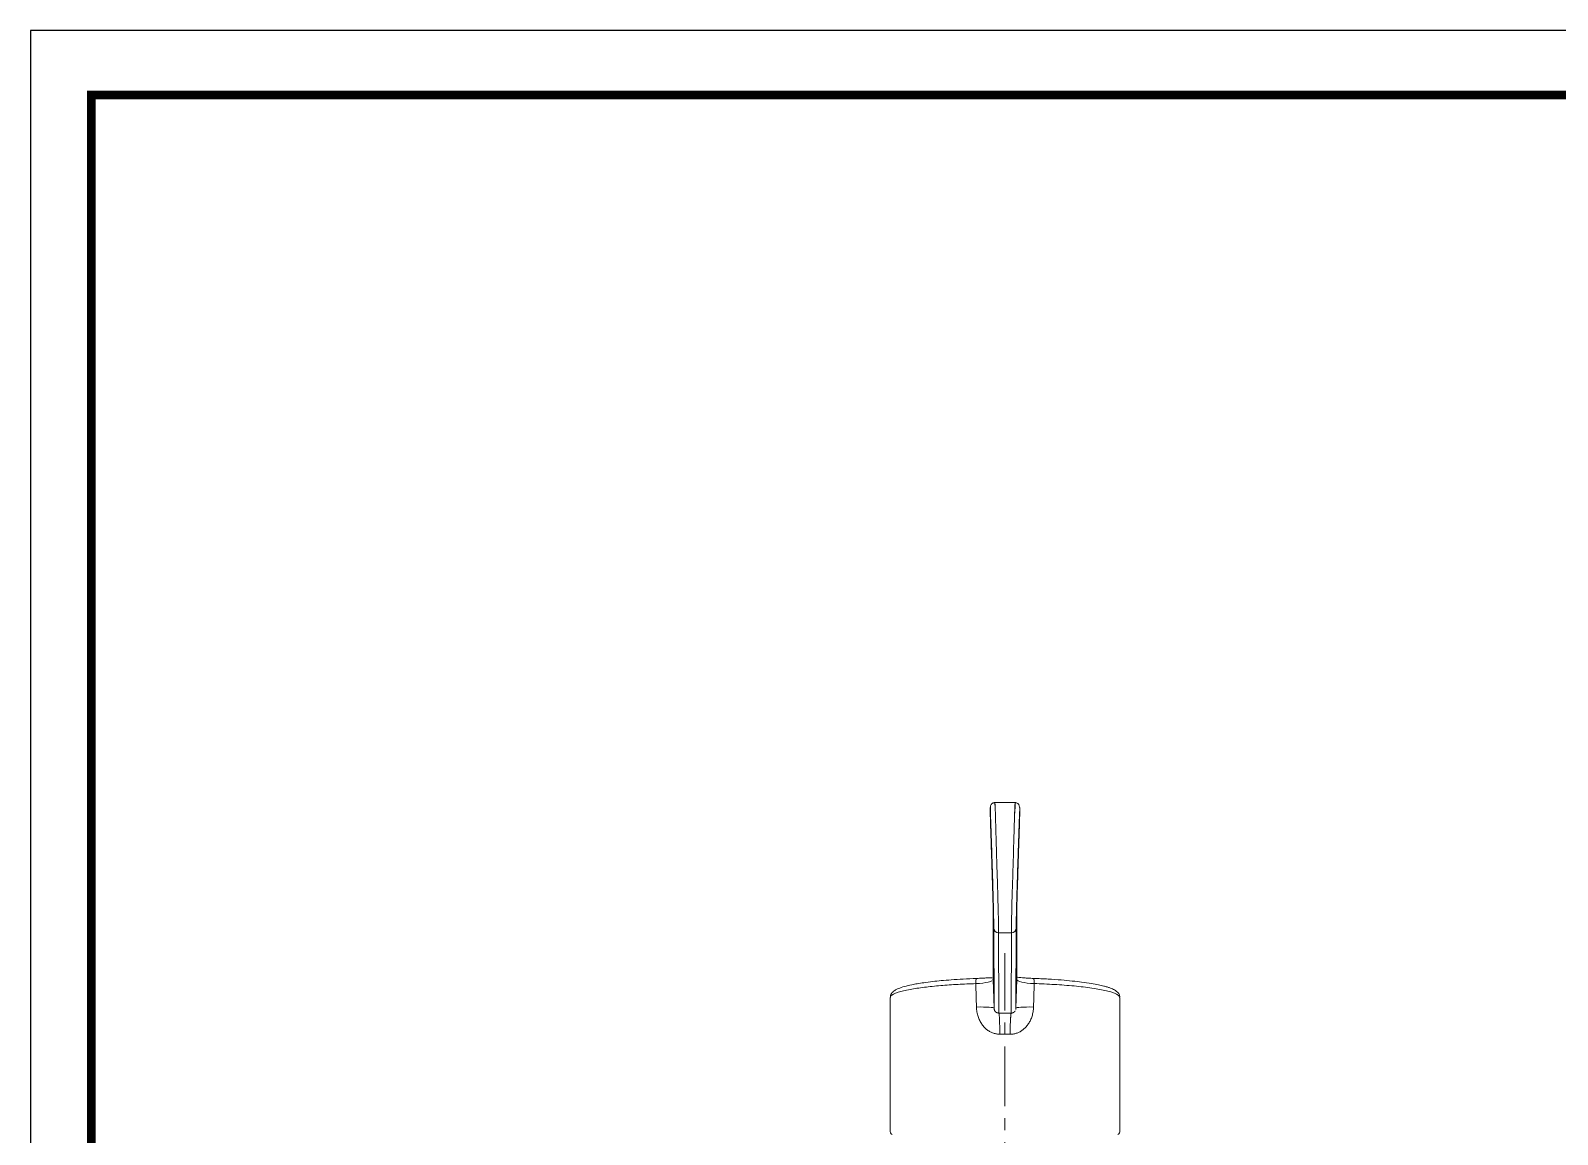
# Model space of a CAD drawing. Extents: x 0 to 790, y 0 to 579.
# Drawn here: x 0 to 318.9, y 348.2 to 578.8 of the extents above; entities that cross this region are included whole.
import ezdxf

# ---------------------------------------------------------------- set-up
doc = ezdxf.new("R2010")
doc.units = 0
doc.header["$LTSCALE"] = 10
doc.header["$MEASUREMENT"] = 0
doc.linetypes.add('CENTER', pattern=[2, 1.25, -0.25, 0.25, -0.25])
doc.layers.get('0').update_dxf_attribs({"linetype": 'CONTINUOUS'})
doc.layers.add('1', color=7, linetype='CONTINUOUS')
doc.layers.add('BODY', color=7, linetype='CONTINUOUS')

msp = doc.modelspace()

# ---------------------------------------------------------------- linework, layer by layer
at = {"ltscale": 0.5}
msp.add_line((227.52, 349.08), (227.52, 349.12), dxfattribs=at)
msp.add_lwpolyline([(0, 0), (789.88, 0), (789.88, 578.76), (0, 578.76)], close=True, dxfattribs=at)
at = {"color": 5, "linetype": 'ByBlock', "lineweight": 200, "const_width": 1.82}
msp.add_lwpolyline([(12.7, 24.78), (777.1, 24.78), (777.1, 565.32), (12.7, 565.32)], close=True, dxfattribs=at)
at = {"layer": '1', "color": 7, "linetype": 'Continuous', "lineweight": 18}
for p, q in [((205.63, 417.5), (201.41, 417.5)), ((201.03, 395.42), (201.03, 380.56)), ((206.01, 380.56), (206.01, 395.42)), ((179.52, 376.79), (179.52, 349.12)), ((227.52, 349.12), (227.52, 376.79))]:
    msp.add_line(p, q, dxfattribs=at)
at = {"layer": '1', "color": 7, "linetype": 'Continuous', "lineweight": 13}
for p, q in [((201.03, 380.53), (201.03, 395.38)), ((206.01, 395.38), (206.01, 380.53)), ((201.17, 391.29), (201.24, 374.58)), ((202.17, 390.33), (202.37, 390.33)), ((202.17, 390.33), (202.24, 373.55)), ((202.37, 390.33), (204.67, 390.33)), ((204.87, 390.33), (204.67, 390.33)), ((204.81, 373.55), (204.87, 390.33)), ((205.8, 374.58), (205.87, 391.29)), ((201.24, 374.58), (201.03, 380.53)), ((205.8, 374.58), (206.01, 380.53))]:
    msp.add_line(p, q, dxfattribs=at)
at = {"layer": '1', "color": 7, "linetype": 'Continuous', "lineweight": 18}
for centre, major_axis, ratio, start_param, end_param in [((202.03, 395.42), (-1, 0), 0.99125, 6.283163, 6.318883), ((205.01, 395.42), (1, 0), 0.99125, 6.247486, 6.283206), ((202.17, 391.32), (1, 0.004), 0.988932, 3.173351, 4.708453), ((204.87, 391.32), (-1, 0.004), 0.988932, 1.574732, 3.109836)]:
    msp.add_ellipse(centre, major_axis=major_axis, ratio=ratio, start_param=start_param, end_param=end_param, dxfattribs=at)
at = {"layer": '1', "color": 7, "linetype": 'Continuous', "lineweight": 13}
for centre, major_axis, ratio, start_param, end_param in [((196.34, 374.4), (-4.9, -0.17), 0.078181, 3.146318, 4.458419), ((202.24, 368.71), (0.03, -4.9), 0.045174, 1.657672, 2.992524), ((210.7, 374.4), (4.9, -0.17), 0.078181, 1.824772, 3.136867)]:
    msp.add_ellipse(centre, major_axis=major_axis, ratio=ratio, start_param=start_param, end_param=end_param, dxfattribs=at)
at = {"layer": '1', "color": 7, "linetype": 'Continuous', "lineweight": 18}
for points, knots in [([(201.03, 395.38), (201.03, 395.46), (201.03, 395.61), (201.03, 395.86), (201.02, 396.15), (201.02, 396.51), (201.01, 396.92), (201, 397.38), (200.98, 397.86), (200.97, 398.35), (200.95, 398.88), (200.94, 399.47), (200.92, 400.1), (200.9, 400.78), (200.87, 401.47), (200.85, 402.17), (200.83, 402.93), (200.8, 403.8), (200.77, 404.79), (200.73, 405.87), (200.69, 406.98), (200.66, 408.05), (200.63, 409.03), (200.6, 409.94), (200.57, 410.79), (200.54, 411.6), (200.52, 412.36), (200.5, 413.06), (200.48, 413.71), (200.46, 414.31), (200.44, 414.85), (200.43, 415.3), (200.42, 415.68), (200.41, 415.98), (200.41, 416.21), (200.41, 416.37), (200.41, 416.45), (200.41, 416.48), (200.42, 416.42), (200.43, 416.27), (200.44, 416.04), (200.46, 415.78), (200.47, 415.48), (200.48, 415.15), (200.5, 414.8), (200.51, 414.46), (200.52, 414.11), (200.54, 413.76), (200.55, 413.44), (200.56, 413.13), (200.57, 412.78), (200.59, 412.41), (200.6, 412.05), (200.61, 411.7), (200.63, 411.34), (200.64, 410.92), (200.66, 410.46), (200.67, 409.97), (200.69, 409.45), (200.71, 408.93), (200.72, 408.46), (200.73, 408.14), (200.74, 408.01)], [0, 0, 0, 0, 0.016754, 0.033509, 0.050263, 0.067017, 0.083771, 0.100526, 0.11728, 0.134034, 0.150788, 0.167543, 0.184297, 0.201051, 0.217806, 0.23456, 0.251314, 0.268068, 0.284823, 0.301577, 0.318331, 0.335086, 0.35184, 0.368594, 0.385348, 0.402103, 0.418857, 0.435611, 0.452365, 0.46912, 0.485874, 0.502628, 0.519383, 0.536137, 0.552891, 0.569645, 0.5864, 0.603154, 0.619908, 0.636663, 0.653417, 0.670171, 0.686925, 0.70368, 0.720434, 0.737188, 0.753942, 0.770697, 0.787451, 0.804205, 0.82096, 0.837714, 0.854468, 0.871222, 0.887977, 0.904731, 0.921485, 0.93824, 0.954994, 0.971748, 0.988502, 1, 1, 1, 1]), ([(201.42, 417.5), (201.36, 417.5), (201.24, 417.49), (201.07, 417.45), (200.92, 417.38), (200.75, 417.26), (200.56, 417.03), (200.49, 416.77), (200.48, 416.49), (200.46, 415.98), (200.46, 415.33), (200.47, 414.75), (200.48, 414.47)], [0, 0, 0, 0, 0.023891, 0.048598, 0.074536, 0.102184, 0.164517, 0.298075, 0.464141, 0.633067, 0.837801, 1, 1, 1, 1]), ([(206.6, 416.05), (206.6, 416.13), (206.6, 416.44), (206.57, 416.77), (206.37, 417.22), (206.02, 417.43), (205.79, 417.49), (205.68, 417.5), (205.62, 417.5)], [0, 0, 0, 0, 0.11687, 0.517787, 0.804075, 0.911392, 0.95777, 1, 1, 1, 1]), ([(206.24, 406.13), (206.25, 406.38), (206.27, 406.87), (206.29, 407.57), (206.31, 408.23), (206.33, 408.84), (206.36, 409.53), (206.38, 410.24), (206.4, 410.95), (206.43, 411.62), (206.45, 412.32), (206.47, 412.87), (206.49, 413.4), (206.51, 413.98), (206.54, 414.55), (206.56, 415.1), (206.58, 415.59), (206.6, 416), (206.61, 416.31), (206.62, 416.45), (206.63, 416.48), (206.63, 416.44), (206.63, 416.33), (206.63, 416.15), (206.63, 415.9), (206.62, 415.58), (206.61, 415.18), (206.59, 414.7), (206.58, 414.15), (206.56, 413.54), (206.54, 412.9), (206.52, 412.21), (206.49, 411.46), (206.47, 410.68), (206.44, 409.86), (206.41, 408.99), (206.38, 408.05), (206.35, 407.02), (206.31, 405.93), (206.28, 404.85), (206.24, 403.83), (206.21, 402.91), (206.19, 402.13), (206.17, 401.44), (206.15, 400.75), (206.12, 400.08), (206.1, 399.45), (206.09, 398.87), (206.07, 398.34), (206.06, 397.85), (206.05, 397.37), (206.03, 396.92), (206.02, 396.5), (206.02, 396.15), (206.01, 395.86), (206.01, 395.61), (206.01, 395.46), (206.01, 395.38)], [0, 0, 0, 0, 0.017915, 0.036102, 0.054289, 0.072475, 0.090662, 0.108849, 0.127036, 0.145222, 0.163409, 0.181596, 0.199783, 0.217969, 0.236156, 0.254343, 0.27253, 0.290716, 0.308903, 0.32709, 0.345277, 0.363463, 0.38165, 0.399837, 0.418024, 0.436211, 0.454397, 0.472584, 0.490771, 0.508958, 0.527144, 0.545331, 0.563518, 0.581705, 0.599891, 0.618078, 0.636265, 0.654452, 0.672638, 0.690825, 0.709012, 0.727199, 0.745385, 0.763572, 0.781759, 0.799946, 0.818132, 0.836319, 0.854506, 0.872693, 0.890879, 0.909066, 0.927253, 0.94544, 0.963626, 0.981813, 1, 1, 1, 1]), ([(197.6, 380.79), (196.63, 380.75), (194.82, 380.67), (192.35, 380.51), (190.24, 380.33), (188.32, 380.13), (186.64, 379.92), (185.21, 379.69), (183.84, 379.43), (182.45, 379.1), (181.39, 378.74), (180.62, 378.38), (180.01, 377.94), (179.59, 377.38), (179.57, 376.99), (179.58, 376.83)], [0, 0, 0, 0, 0.096892, 0.185637, 0.266227, 0.338658, 0.42251, 0.491841, 0.553646, 0.651523, 0.75598, 0.813307, 0.879106, 0.953771, 1, 1, 1, 1]), ([(200.86, 380.89), (200.82, 380.92), (200.7, 380.95), (200.35, 380.94), (199.73, 380.9), (198.79, 380.83), (198.01, 380.8), (197.56, 380.79)], [0, 0, 0, 0, 0.13054, 0.297241, 0.496829, 0.730706, 1, 1, 1, 1]), ([(209.44, 380.79), (209.07, 380.8), (208.4, 380.83), (207.52, 380.9), (206.85, 380.96), (206.25, 381.02), (206.06, 381.03), (206, 380.98)], [0, 0, 0, 0, 0.198041, 0.384523, 0.559159, 0.721847, 1, 1, 1, 1]), ([(227.47, 376.82), (227.49, 376.95), (227.49, 377.26), (227.22, 377.72), (226.81, 378.12), (226.43, 378.37), (225.97, 378.6), (225.45, 378.81), (224.85, 379.01), (224.09, 379.22), (223.03, 379.47), (221.51, 379.75), (219.67, 380.02), (217.55, 380.26), (215.23, 380.47), (212.5, 380.66), (210.51, 380.75), (209.44, 380.79)], [0, 0, 0, 0, 0.035107, 0.090152, 0.131897, 0.181419, 0.227958, 0.275256, 0.323361, 0.374115, 0.442974, 0.526031, 0.623265, 0.705511, 0.79572, 0.893886, 1, 1, 1, 1]), ([(209.48, 374.82), (209.48, 374.65), (209.46, 374.32), (209.4, 373.84), (209.3, 373.37), (209.18, 372.92), (209.03, 372.49), (208.86, 372.08), (208.66, 371.7), (208.44, 371.34), (208.2, 371), (207.95, 370.7), (207.68, 370.42), (207.4, 370.17), (207.11, 369.94), (206.81, 369.75), (206.51, 369.58), (206.19, 369.44), (205.88, 369.32), (205.56, 369.24), (205.24, 369.17), (204.91, 369.14), (204.7, 369.13), (204.59, 369.13)], [0, 0, 0, 0, 0.047619, 0.095238, 0.142857, 0.190477, 0.238096, 0.285715, 0.333334, 0.380953, 0.428572, 0.476191, 0.52381, 0.57143, 0.619049, 0.666668, 0.714287, 0.761906, 0.809525, 0.857144, 0.904763, 0.952383, 1, 1, 1, 1]), ([(205.66, 374.02), (205.65, 374.02), (205.64, 373.99), (205.61, 373.94), (205.56, 373.88), (205.51, 373.83), (205.46, 373.78), (205.41, 373.74), (205.36, 373.7), (205.3, 373.67), (205.24, 373.64), (205.18, 373.61), (205.12, 373.59), (205.06, 373.57), (204.99, 373.56), (204.93, 373.56), (204.87, 373.55), (204.83, 373.55), (204.81, 373.55)], [0, 0, 0, 0, 0.013243, 0.079027, 0.144811, 0.210595, 0.276378, 0.342162, 0.407946, 0.47373, 0.539514, 0.605297, 0.671081, 0.736865, 0.802649, 0.868432, 0.934216, 1, 1, 1, 1]), ([(205.8, 374.58), (205.8, 374.54), (205.8, 374.48), (205.79, 374.39), (205.77, 374.33), (205.76, 374.29), (205.76, 374.28)], [0, 0, 0, 0, 0.294771, 0.589541, 0.884312, 1, 1, 1, 1]), ([(203.52, 369.14), (203.34, 369.14), (202.98, 369.14), (202.63, 369.14), (202.46, 369.13)], [0, 0, 0, 0, 0.500009, 1, 1, 1, 1])]:
    msp.add_open_spline(points, degree=3, knots=knots, dxfattribs=at)
at = {"layer": '1', "color": 7, "linetype": 'Continuous', "lineweight": 13}
for points, knots in [([(201.41, 417), (201.41, 417.26), (201.41, 417.7), (201.44, 417.25), (201.51, 415.37), (201.56, 413.64), (201.6, 412.14), (201.66, 409.97), (201.75, 407.02), (201.87, 403.12), (201.99, 399.34), (202.07, 396.39), (202.12, 394.61), (202.14, 393.51), (202.16, 392.59), (202.17, 391.52), (202.17, 390.81), (202.17, 390.33)], [0, 0, 0, 0, 0.046683, 0.13039, 0.187233, 0.209725, 0.227872, 0.264089, 0.320437, 0.394495, 0.508371, 0.588986, 0.638497, 0.695815, 0.752731, 0.832314, 1, 1, 1, 1]), ([(204.87, 390.33), (204.87, 390.9), (204.88, 391.73), (204.89, 393.25), (204.94, 395.21), (205.02, 398.28), (205.14, 402.05), (205.25, 405.61), (205.34, 408.79), (205.4, 410.69), (205.46, 412.57), (205.53, 415.31), (205.6, 417.26), (205.64, 417.7), (205.63, 416.95), (205.6, 415.78), (205.59, 415.3)], [0, 0, 0, 0, 0.188944, 0.275114, 0.366957, 0.449399, 0.522268, 0.630361, 0.669004, 0.695693, 0.727274, 0.759297, 0.827509, 0.892959, 0.96191, 1, 1, 1, 1]), ([(200.74, 408.01), (200.74, 407.95), (200.75, 407.7), (200.76, 407.24), (200.78, 406.6), (200.8, 405.92), (200.83, 405.19), (200.85, 404.41), (200.88, 403.58), (200.91, 402.7), (200.94, 401.76), (200.97, 400.77), (201, 399.73), (201.03, 398.64), (201.06, 397.51), (201.09, 396.39), (201.12, 395.35), (201.14, 394.46), (201.15, 393.72), (201.16, 393.09), (201.17, 392.5), (201.17, 391.9), (201.17, 391.5), (201.17, 391.29)], [0, 0, 0, 0, 0.015445, 0.064673, 0.113901, 0.163128, 0.212356, 0.261584, 0.310812, 0.360039, 0.409267, 0.458495, 0.507723, 0.55695, 0.606178, 0.655406, 0.704634, 0.753861, 0.803089, 0.852317, 0.901545, 0.950772, 1, 1, 1, 1]), ([(205.87, 391.29), (205.87, 391.5), (205.87, 391.91), (205.88, 392.57), (205.88, 393.23), (205.89, 393.93), (205.91, 394.75), (205.93, 395.77), (205.96, 396.95), (206, 398.17), (206.03, 399.37), (206.07, 400.51), (206.1, 401.6), (206.13, 402.62), (206.16, 403.58), (206.19, 404.48), (206.22, 405.33), (206.24, 405.87), (206.24, 406.13), (206.24, 406.13)], [0, 0, 0, 0, 0.062442, 0.124883, 0.187325, 0.249767, 0.312209, 0.37465, 0.437092, 0.499534, 0.561975, 0.624417, 0.686859, 0.7493, 0.811742, 0.874184, 0.936626, 0.999067, 1, 1, 1, 1]), ([(179.67, 377.12), (179.91, 377.39), (180.85, 377.87), (183.43, 378.48), (186.53, 378.95), (189.96, 379.3), (193.6, 379.56), (196.17, 379.66), (197.42, 379.71)], [0, 0, 0, 0, 0.222143, 0.40886, 0.570473, 0.722875, 0.866056, 1, 1, 1, 1]), ([(197.42, 379.71), (198.46, 379.76), (199.4, 379.86), (200.36, 380.08), (200.61, 380.16), (200.78, 380.25)], [0, 0, 0, 0, 0.66674, 0.66674, 1, 1, 1, 1]), ([(206.01, 380.53), (206.01, 380.34), (206.36, 380.15), (207.65, 379.86), (208.58, 379.76), (209.63, 379.71)], [0, 0, 0, 0, 0.5, 0.5, 1, 1, 1, 1]), ([(209.63, 379.71), (210.33, 379.69), (211.77, 379.64), (213.87, 379.52), (215.96, 379.38), (217.99, 379.21), (219.93, 379), (221.74, 378.77), (223.92, 378.41), (226.22, 377.87), (227.16, 377.38), (227.39, 377.1)], [0, 0, 0, 0, 0.074989, 0.152979, 0.233968, 0.317953, 0.404931, 0.494902, 0.587863, 0.774035, 1, 1, 1, 1])]:
    msp.add_open_spline(points, degree=3, knots=knots, dxfattribs=at)
for points, weights in [([(197.61, 380.79), (197.46, 380.72), (197.39, 380.27), (197.42, 379.71)], [1.11180123667, 0.930737021557, 0.969600494441, 1.22839165532]), ([(209.44, 380.79), (209.58, 380.72), (209.66, 380.27), (209.63, 379.71)], [1.10974939085, 0.931045540156, 0.970577977648, 1.22834670333]), ([(204.81, 373.55), (204.7, 373.2), (204.61, 371.48), (204.59, 369.13)], [1.12018484547, 0.959937759848, 0.959938384845, 1.12018672046])]:
    msp.add_rational_spline(points, weights, degree=3, dxfattribs=at)
for points in [[(197.56, 374.82), (197.51, 376.45), (197.46, 378.08), (197.42, 379.71)], [(209.63, 379.71), (209.58, 378.08), (209.53, 376.45), (209.48, 374.82)], [(204.59, 369.13), (204.23, 369.14), (203.88, 369.14), (203.52, 369.14)]]:
    msp.add_open_spline(points, degree=3, dxfattribs=at)
at = {"layer": '1', "color": 7, "linetype": 'Continuous', "lineweight": 18}
for points in [[(200.97, 380.39), (201.01, 380.44), (201.03, 380.48), (201.03, 380.53)], [(179.62, 377.06), (179.64, 377.08), (179.65, 377.1), (179.67, 377.12)], [(227.39, 377.1), (227.4, 377.09), (227.41, 377.07), (227.42, 377.06)], [(202.46, 369.13), (202.34, 369.13), (202.11, 369.14), (201.77, 369.18), (201.44, 369.25), (201.1, 369.34), (200.77, 369.47), (200.44, 369.63), (200.12, 369.81), (199.81, 370.03), (199.51, 370.27), (199.23, 370.55), (198.95, 370.86), (198.7, 371.2), (198.46, 371.57), (198.24, 371.96), (198.05, 372.39), (197.89, 372.83), (197.76, 373.3), (197.65, 373.79), (197.59, 374.3), (197.56, 374.64), (197.56, 374.82)], [(202.24, 373.55), (202.21, 373.55), (202.17, 373.55), (202.1, 373.56), (202.03, 373.57), (201.96, 373.58), (201.89, 373.6), (201.83, 373.63), (201.76, 373.66), (201.7, 373.69), (201.64, 373.73), (201.58, 373.78), (201.52, 373.84), (201.47, 373.9), (201.42, 373.96), (201.38, 374.03), (201.34, 374.11), (201.31, 374.19), (201.28, 374.28), (201.26, 374.38), (201.24, 374.47), (201.24, 374.54), (201.24, 374.58)], [(203.52, 373.56), (203.31, 373.56), (202.88, 373.56), (202.45, 373.55), (202.24, 373.55)], [(204.81, 373.55), (204.6, 373.55), (204.17, 373.56), (203.74, 373.56), (203.52, 373.56)], [(179.52, 349.12), (179.52, 348.63), (179.65, 348.33), (179.93, 348.2)], [(227.11, 348.2), (227.39, 348.33), (227.52, 348.62), (227.52, 349.08)]]:
    msp.add_open_spline(points, degree=3, dxfattribs=at)
at = {"layer": 'BODY', "color": 1, "linetype": 'CENTER', "lineweight": 5}
msp.add_line((203.52, 234.08), (203.52, 386.06), dxfattribs=at)

doc.saveas('drawing.dxf')
